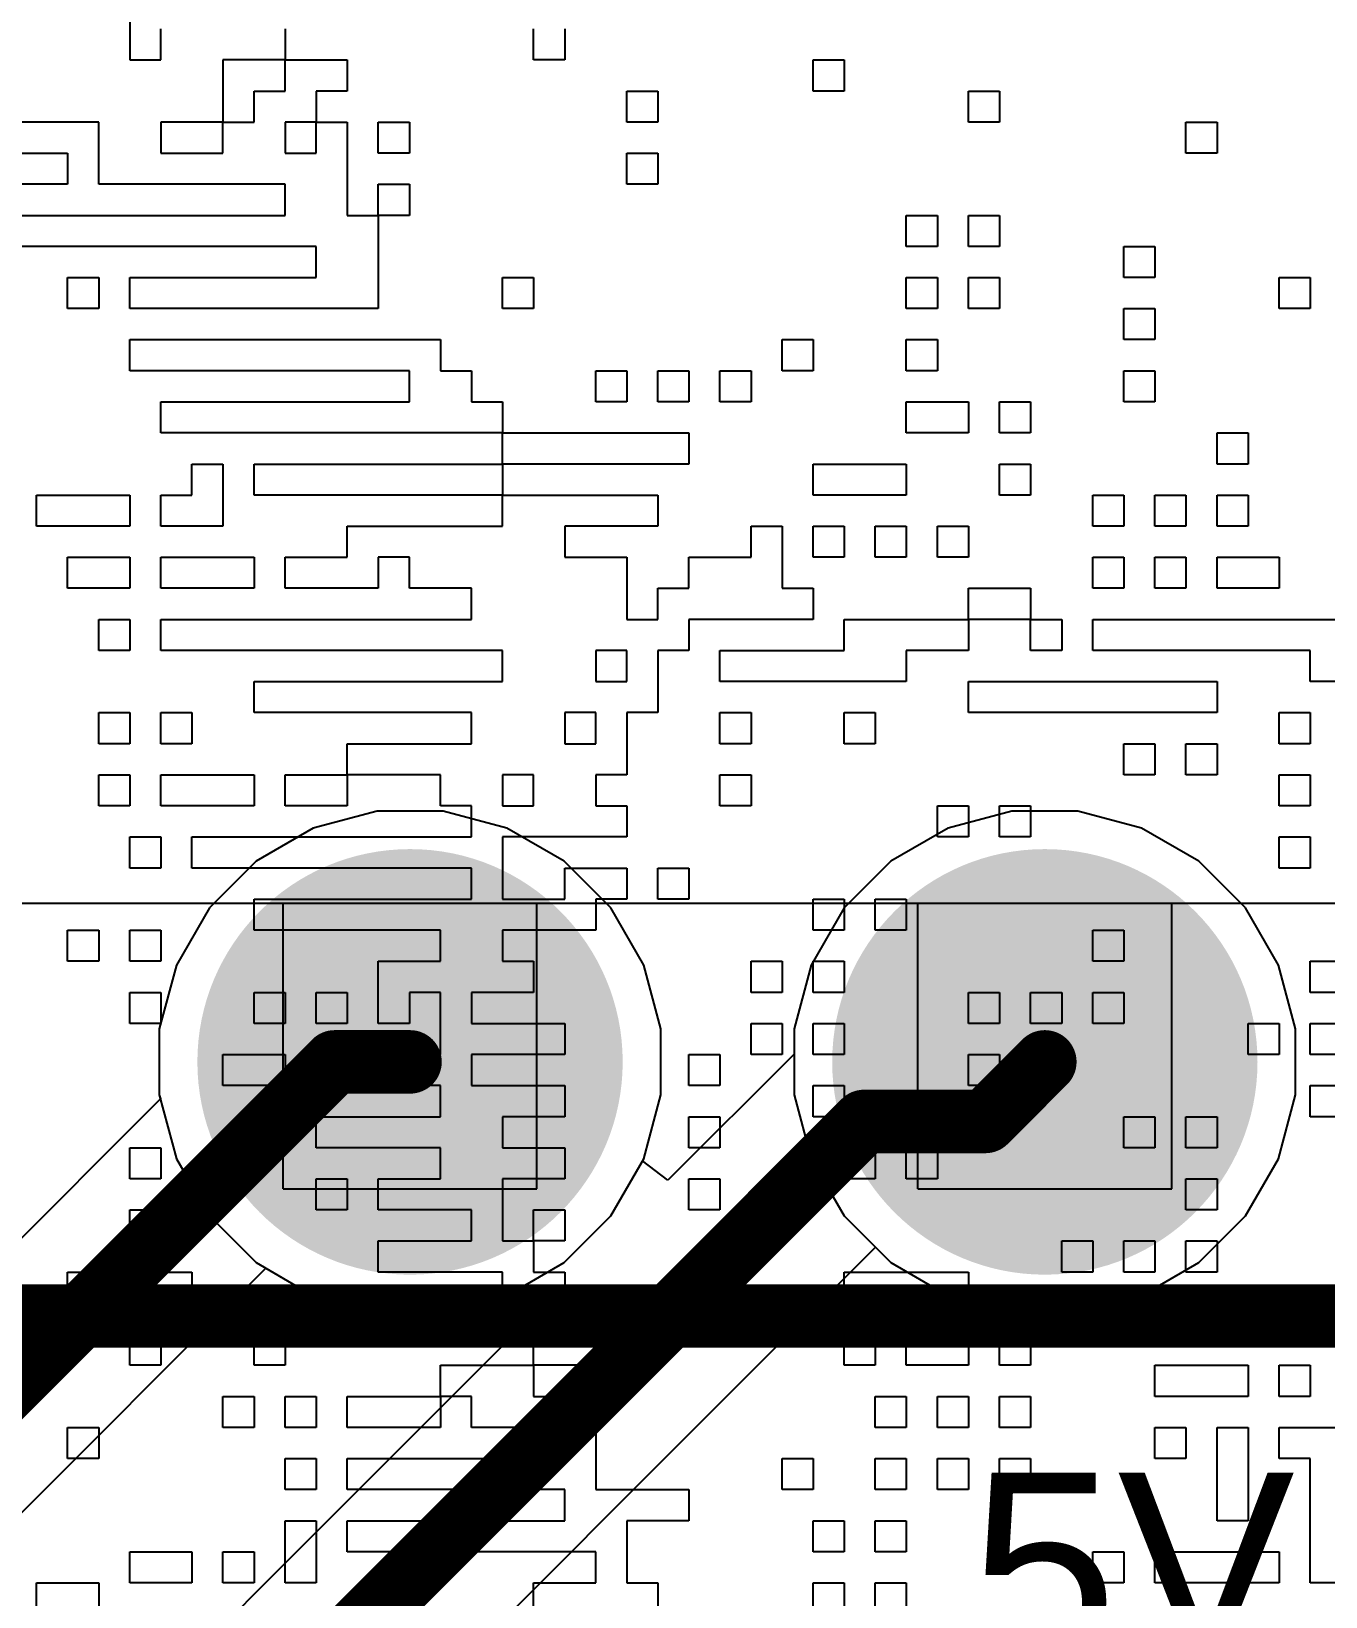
# Model space of a CAD drawing. Header units: inches. Extents: x 0.02 to 6.01, y 0.01 to 5.6.
# Drawn here: x 2.2972 to 2.5011, y 3.2908 to 3.5373 of the extents above; entities that cross this region are included whole.
import ezdxf

# ---------------------------------------------------------------- set-up
doc = ezdxf.new("R2010")
doc.units = ezdxf.units.IN
doc.header["$MEASUREMENT"] = 0
for name, color, linetype in [('Bottom Layer', 5, 'Continuous'), ('Bottom Overlay', 54, 'Continuous'), ('Bottom Solder', 6, 'Continuous'), ('Mechanical 13', 56, 'Continuous'), ('Multi-Layer', 9, 'Continuous'), ('Pad Holes', 156, 'Continuous'), ('Top Layer', 1, 'Continuous'), ('Top Overlay', 2, 'Continuous'), ('Top Solder', 216, 'Continuous')]:
    doc.layers.add(name, color=color, linetype=linetype)
doc.styles.add('Arial', font='', dxfattribs={"height": 0.2})
doc.styles.get('Arial').set_extended_font_data('Arial')

# ---------------------------------------------------------------- blocks, each defined once
blk = doc.blocks.new('DIP254P1524X483_40_35')
at = {"layer": 'Bottom Layer'}
h = blk.add_hatch(color=5, dxfattribs=at)
edge = h.paths.add_edge_path()
edge.add_arc((-0.6, 1.6), 0.0295, 0, 360)
h = blk.add_hatch(color=5, dxfattribs=at)
edge = h.paths.add_edge_path()
edge.add_arc((-0.6, 1.5), 0.0295, 0, 360)
at = {"layer": 'Bottom Solder'}
h = blk.add_hatch(color=6, dxfattribs=at)
edge = h.paths.add_edge_path()
edge.add_arc((-0.6, 1.6), 0.0335, 0, 360)
h = blk.add_hatch(color=6, dxfattribs=at)
edge = h.paths.add_edge_path()
edge.add_arc((-0.6, 1.5), 0.0335, 0, 360)
at = {"layer": 'Multi-Layer'}
h = blk.add_hatch(color=9, dxfattribs=at)
edge = h.paths.add_edge_path()
edge.add_arc((-0.6, 1.6), 0.0295, 0, 360)
h = blk.add_hatch(color=9, dxfattribs=at)
edge = h.paths.add_edge_path()
edge.add_arc((-0.6, 1.5), 0.0295, 0, 360)
at = {"layer": 'Pad Holes'}
h = blk.add_hatch(color=7, dxfattribs=at)
edge = h.paths.add_edge_path()
edge.add_arc((-0.6, 1.6), 0.0195, 0, 360)
h = blk.add_hatch(color=7, dxfattribs=at)
edge = h.paths.add_edge_path()
edge.add_arc((-0.6, 1.5), 0.0195, 0, 360)
at = {"layer": 'Top Layer'}
h = blk.add_hatch(color=1, dxfattribs=at)
edge = h.paths.add_edge_path()
edge.add_arc((-0.6, 1.6), 0.0295, 0, 360)
h = blk.add_hatch(color=1, dxfattribs=at)
edge = h.paths.add_edge_path()
edge.add_arc((-0.6, 1.5), 0.0295, 0, 360)
at = {"layer": 'Top Solder'}
h = blk.add_hatch(color=216, dxfattribs=at)
edge = h.paths.add_edge_path()
edge.add_arc((-0.6, 1.6), 0.0335, 0, 360)
h = blk.add_hatch(color=216, dxfattribs=at)
edge = h.paths.add_edge_path()
edge.add_arc((-0.6, 1.5), 0.0335, 0, 360)
at = {"layer": 'Mechanical 13'}
for points in [[(-0.575, 1.985), (-0.575, -0.085)], [(-0.62, 1.62), (-0.62, 1.58)], [(-0.62, 1.62), (-0.575, 1.62)], [(-0.575, 1.62), (-0.575, 1.58)], [(-0.62, 1.58), (-0.575, 1.58)], [(-0.62, 1.52), (-0.62, 1.48)], [(-0.62, 1.52), (-0.575, 1.52)], [(-0.575, 1.52), (-0.575, 1.48)], [(-0.62, 1.48), (-0.575, 1.48)]]:
    blk.add_lwpolyline(points, dxfattribs=at)
for points in [[(-0.62, 1.62, 1), (-0.62, 1.62, 1)], [(-0.62, 1.62, 1), (-0.62, 1.62, 1)], [(-0.575, 1.62, 1), (-0.575, 1.62, 1)], [(-0.575, 1.62, 1), (-0.575, 1.62, 1)], [(-0.62, 1.58, 1), (-0.62, 1.58, 1)], [(-0.62, 1.58, 1), (-0.62, 1.58, 1)], [(-0.575, 1.58, 1), (-0.575, 1.58, 1)], [(-0.575, 1.58, 1), (-0.575, 1.58, 1)], [(-0.62, 1.52, 1), (-0.62, 1.52, 1)], [(-0.62, 1.52, 1), (-0.62, 1.52, 1)], [(-0.575, 1.52, 1), (-0.575, 1.52, 1)], [(-0.575, 1.52, 1), (-0.575, 1.52, 1)], [(-0.62, 1.48, 1), (-0.62, 1.48, 1)], [(-0.62, 1.48, 1), (-0.62, 1.48, 1)], [(-0.575, 1.48, 1), (-0.575, 1.48, 1)], [(-0.575, 1.48, 1), (-0.575, 1.48, 1)]]:
    blk.add_lwpolyline(points, format="xyb", close=True, dxfattribs=at)

msp = doc.modelspace()

# ---------------------------------------------------------------- linework, layer by layer
at = {"layer": 'Bottom Layer'}
for p, q in [((2.35167, 3.4145), (2.34163, 3.41181)), ((2.36207, 3.4145), (2.35167, 3.4145)), ((2.37212, 3.41181), (2.36207, 3.4145)), ((2.45167, 3.4145), (2.44163, 3.41181)), ((2.46207, 3.4145), (2.45167, 3.4145)), ((2.47212, 3.41181), (2.46207, 3.4145)), ((2.34163, 3.41181), (2.33262, 3.40661)), ((2.38113, 3.40661), (2.37212, 3.41181)), ((2.44163, 3.41181), (2.43262, 3.40661)), ((2.48113, 3.40661), (2.47212, 3.41181)), ((2.33262, 3.40661), (2.32527, 3.39925)), ((2.38848, 3.39925), (2.38113, 3.40661)), ((2.43262, 3.40661), (2.42527, 3.39925)), ((2.48848, 3.39925), (2.48113, 3.40661)), ((2.32527, 3.39925), (2.32007, 3.39025)), ((2.39368, 3.39025), (2.38848, 3.39925)), ((2.42527, 3.39925), (2.42007, 3.39025)), ((2.49368, 3.39025), (2.48848, 3.39925)), ((2.32007, 3.39025), (2.31737, 3.3802)), ((2.39637, 3.3802), (2.39368, 3.39025)), ((2.42007, 3.39025), (2.41737, 3.3802)), ((2.49637, 3.3802), (2.49368, 3.39025)), ((2.31737, 3.3802), (2.31737, 3.3698)), ((2.39637, 3.3698), (2.39637, 3.3802)), ((2.41737, 3.3802), (2.41737, 3.3698)), ((2.49637, 3.3698), (2.49637, 3.3802)), ((2.31737, 3.3698), (2.32007, 3.35975)), ((2.39368, 3.35975), (2.39637, 3.3698)), ((2.41737, 3.3698), (2.42007, 3.35975)), ((2.49368, 3.35975), (2.49637, 3.3698)), ((2.32007, 3.35975), (2.32527, 3.35075)), ((2.38848, 3.35075), (2.39368, 3.35975)), ((2.42007, 3.35975), (2.42527, 3.35075)), ((2.48848, 3.35075), (2.49368, 3.35975)), ((2.32527, 3.35075), (2.33262, 3.34339)), ((2.38113, 3.34339), (2.38848, 3.35075)), ((2.42527, 3.35075), (2.43262, 3.34339)), ((2.48113, 3.34339), (2.48848, 3.35075)), ((2.33262, 3.34339), (2.34163, 3.33819)), ((2.37212, 3.33819), (2.38113, 3.34339)), ((2.43262, 3.34339), (2.44163, 3.33819)), ((2.47212, 3.33819), (2.48113, 3.34339)), ((2.34163, 3.33819), (2.35167, 3.3355)), ((2.36207, 3.3355), (2.37212, 3.33819)), ((2.44163, 3.33819), (2.45167, 3.3355)), ((2.46207, 3.3355), (2.47212, 3.33819)), ((2.35167, 3.3355), (2.36207, 3.3355)), ((2.45167, 3.3355), (2.46207, 3.3355))]:
    msp.add_line(p, q, dxfattribs=at)
at = {"layer": 'Bottom Overlay'}
for p, q in [((2.31272, 3.54253), (2.31272, 3.53275)), ((2.31761, 3.53275), (2.31761, 3.53764)), ((2.33719, 3.53764), (2.33719, 3.53275)), ((2.37633, 3.53275), (2.37633, 3.53764)), ((2.38123, 3.53764), (2.38123, 3.53275)), ((2.31272, 3.53275), (2.31761, 3.53275)), ((2.33719, 3.53275), (2.3274, 3.53275)), ((2.3274, 3.53275), (2.3274, 3.52296)), ((2.33719, 3.52785), (2.33719, 3.53275)), ((2.33719, 3.53275), (2.34697, 3.53275)), ((2.34697, 3.53275), (2.34697, 3.52785)), ((2.38123, 3.53275), (2.37633, 3.53275)), ((2.42037, 3.52785), (2.42037, 3.53275)), ((2.42037, 3.53275), (2.42527, 3.53275)), ((2.42527, 3.53275), (2.42527, 3.52785)), ((2.33229, 3.52296), (2.33229, 3.52785)), ((2.33229, 3.52785), (2.33719, 3.52785)), ((2.34697, 3.52785), (2.34208, 3.52785)), ((2.34208, 3.52785), (2.34208, 3.52296)), ((2.39101, 3.52296), (2.39101, 3.52785)), ((2.39101, 3.52785), (2.39591, 3.52785)), ((2.39591, 3.52785), (2.39591, 3.52296)), ((2.42527, 3.52785), (2.42037, 3.52785)), ((2.44484, 3.52296), (2.44484, 3.52785)), ((2.44484, 3.52785), (2.44973, 3.52785)), ((2.44973, 3.52785), (2.44973, 3.52296)), ((2.30783, 3.52296), (2.29315, 3.52296)), ((2.30783, 3.51317), (2.30783, 3.52296)), ((2.3274, 3.52296), (2.31761, 3.52296)), ((2.31761, 3.52296), (2.31761, 3.51807)), ((2.3274, 3.51807), (2.3274, 3.52296)), ((2.3274, 3.52296), (2.33229, 3.52296)), ((2.34208, 3.52296), (2.33719, 3.52296)), ((2.33719, 3.52296), (2.33719, 3.51807)), ((2.34208, 3.51807), (2.34208, 3.52296)), ((2.34208, 3.52296), (2.34697, 3.52296)), ((2.34697, 3.52296), (2.34697, 3.50828)), ((2.35187, 3.51807), (2.35187, 3.52296)), ((2.35187, 3.52296), (2.35676, 3.52296)), ((2.35676, 3.52296), (2.35676, 3.51807)), ((2.39591, 3.52296), (2.39101, 3.52296)), ((2.44973, 3.52296), (2.44484, 3.52296)), ((2.47909, 3.52296), (2.48399, 3.52296)), ((2.47909, 3.51807), (2.47909, 3.52296)), ((2.48399, 3.52296), (2.48399, 3.51807)), ((2.28825, 3.51807), (2.29804, 3.51807)), ((2.29804, 3.51807), (2.30293, 3.51807)), ((2.30293, 3.51807), (2.30293, 3.51317)), ((2.31761, 3.51807), (2.3274, 3.51807)), ((2.33719, 3.51807), (2.34208, 3.51807)), ((2.35676, 3.51807), (2.35187, 3.51807)), ((2.39101, 3.51317), (2.39101, 3.51807)), ((2.39101, 3.51807), (2.39591, 3.51807)), ((2.39591, 3.51807), (2.39591, 3.51317)), ((2.48399, 3.51807), (2.47909, 3.51807)), ((2.30293, 3.51317), (2.28825, 3.51317)), ((2.33719, 3.51317), (2.30783, 3.51317)), ((2.33719, 3.50828), (2.33719, 3.51317)), ((2.35187, 3.50828), (2.35187, 3.51317)), ((2.35187, 3.51317), (2.35676, 3.51317)), ((2.35676, 3.51317), (2.35676, 3.50828)), ((2.39591, 3.51317), (2.39101, 3.51317)), ((2.29315, 3.50828), (2.33719, 3.50828)), ((2.34697, 3.50828), (2.35187, 3.50828)), ((2.35676, 3.50828), (2.35187, 3.50828)), ((2.35187, 3.50828), (2.35187, 3.4936)), ((2.43505, 3.50339), (2.43505, 3.50828)), ((2.43505, 3.50828), (2.43995, 3.50828)), ((2.43995, 3.50828), (2.43995, 3.50339)), ((2.44484, 3.50339), (2.44484, 3.50828)), ((2.44484, 3.50828), (2.44973, 3.50828)), ((2.44973, 3.50828), (2.44973, 3.50339)), ((2.34208, 3.50339), (2.29315, 3.50339)), ((2.34208, 3.49849), (2.34208, 3.50339)), ((2.43995, 3.50339), (2.43505, 3.50339)), ((2.44973, 3.50339), (2.44484, 3.50339)), ((2.46931, 3.50339), (2.4742, 3.50339)), ((2.46931, 3.49849), (2.46931, 3.50339)), ((2.4742, 3.50339), (2.4742, 3.49849)), ((2.30293, 3.4936), (2.30293, 3.49849)), ((2.30293, 3.49849), (2.30783, 3.49849)), ((2.30783, 3.49849), (2.30783, 3.4936)), ((2.31272, 3.4936), (2.31272, 3.49849)), ((2.31272, 3.49849), (2.34208, 3.49849)), ((2.37144, 3.4936), (2.37144, 3.49849)), ((2.37144, 3.49849), (2.37633, 3.49849)), ((2.37633, 3.49849), (2.37633, 3.4936)), ((2.43505, 3.4936), (2.43505, 3.49849)), ((2.43505, 3.49849), (2.43995, 3.49849)), ((2.43995, 3.49849), (2.43995, 3.4936)), ((2.44484, 3.4936), (2.44484, 3.49849)), ((2.44484, 3.49849), (2.44973, 3.49849)), ((2.44973, 3.49849), (2.44973, 3.4936)), ((2.4742, 3.49849), (2.46931, 3.49849)), ((2.49377, 3.4936), (2.49377, 3.49849)), ((2.49377, 3.49849), (2.49867, 3.49849)), ((2.49867, 3.49849), (2.49867, 3.4936)), ((2.30783, 3.4936), (2.30293, 3.4936)), ((2.35187, 3.4936), (2.31272, 3.4936)), ((2.37633, 3.4936), (2.37144, 3.4936)), ((2.43995, 3.4936), (2.43505, 3.4936)), ((2.44973, 3.4936), (2.44484, 3.4936)), ((2.46931, 3.48871), (2.46931, 3.4936)), ((2.46931, 3.4936), (2.4742, 3.4936)), ((2.4742, 3.4936), (2.4742, 3.48871)), ((2.49867, 3.4936), (2.49377, 3.4936)), ((2.31272, 3.48871), (2.31761, 3.48871)), ((2.31272, 3.48381), (2.31272, 3.48871)), ((2.31761, 3.48871), (2.36165, 3.48871)), ((2.36165, 3.48871), (2.36165, 3.48381)), ((2.41548, 3.48871), (2.42037, 3.48871)), ((2.41548, 3.48381), (2.41548, 3.48871)), ((2.42037, 3.48871), (2.42037, 3.48381)), ((2.43505, 3.48381), (2.43505, 3.48871)), ((2.43505, 3.48871), (2.43995, 3.48871)), ((2.43995, 3.48871), (2.43995, 3.48381)), ((2.4742, 3.48871), (2.46931, 3.48871)), ((2.35676, 3.48381), (2.31272, 3.48381)), ((2.35676, 3.47892), (2.35676, 3.48381)), ((2.36165, 3.48381), (2.36655, 3.48381)), ((2.36655, 3.48381), (2.36655, 3.47892)), ((2.38612, 3.47892), (2.38612, 3.48381)), ((2.38612, 3.48381), (2.39101, 3.48381)), ((2.39101, 3.48381), (2.39101, 3.47892)), ((2.39591, 3.47892), (2.39591, 3.48381)), ((2.39591, 3.48381), (2.4008, 3.48381)), ((2.4008, 3.48381), (2.4008, 3.47892)), ((2.40569, 3.47892), (2.40569, 3.48381)), ((2.40569, 3.48381), (2.41059, 3.48381)), ((2.41059, 3.48381), (2.41059, 3.47892)), ((2.42037, 3.48381), (2.41548, 3.48381)), ((2.43995, 3.48381), (2.43505, 3.48381)), ((2.46931, 3.47892), (2.46931, 3.48381)), ((2.46931, 3.48381), (2.4742, 3.48381)), ((2.4742, 3.48381), (2.4742, 3.47892)), ((2.31761, 3.47403), (2.31761, 3.47892)), ((2.31761, 3.47892), (2.35676, 3.47892)), ((2.36655, 3.47892), (2.37144, 3.47892)), ((2.37144, 3.47892), (2.37144, 3.47403)), ((2.39101, 3.47892), (2.38612, 3.47892)), ((2.4008, 3.47892), (2.39591, 3.47892)), ((2.41059, 3.47892), (2.40569, 3.47892)), ((2.43505, 3.47403), (2.43505, 3.47892)), ((2.43505, 3.47892), (2.44484, 3.47892)), ((2.44484, 3.47892), (2.44484, 3.47403)), ((2.44973, 3.47403), (2.44973, 3.47892)), ((2.44973, 3.47892), (2.45463, 3.47892)), ((2.45463, 3.47892), (2.45463, 3.47403)), ((2.4742, 3.47892), (2.46931, 3.47892)), ((2.37144, 3.47403), (2.31761, 3.47403)), ((2.37144, 3.46913), (2.37144, 3.47403)), ((2.37144, 3.47403), (2.39591, 3.47403)), ((2.39591, 3.47403), (2.4008, 3.47403)), ((2.4008, 3.47403), (2.4008, 3.46913)), ((2.44484, 3.47403), (2.43505, 3.47403)), ((2.45463, 3.47403), (2.44973, 3.47403)), ((2.48399, 3.47403), (2.48888, 3.47403)), ((2.48399, 3.46913), (2.48399, 3.47403)), ((2.48888, 3.47403), (2.48888, 3.46913)), ((2.32251, 3.46424), (2.32251, 3.46913)), ((2.32251, 3.46913), (2.3274, 3.46913)), ((2.3274, 3.46913), (2.3274, 3.45935)), ((2.33229, 3.46424), (2.33229, 3.46913)), ((2.33229, 3.46913), (2.35187, 3.46913)), ((2.35187, 3.46913), (2.35676, 3.46913)), ((2.35676, 3.46913), (2.37144, 3.46913)), ((2.4008, 3.46913), (2.37144, 3.46913)), ((2.37144, 3.46913), (2.37144, 3.46424)), ((2.42037, 3.46424), (2.42037, 3.46913)), ((2.42037, 3.46913), (2.43016, 3.46913)), ((2.43016, 3.46913), (2.43505, 3.46913)), ((2.43505, 3.46913), (2.43505, 3.46424)), ((2.44973, 3.46424), (2.44973, 3.46913)), ((2.44973, 3.46913), (2.45463, 3.46913)), ((2.45463, 3.46913), (2.45463, 3.46424)), ((2.48888, 3.46913), (2.48399, 3.46913)), ((2.29804, 3.45935), (2.29804, 3.46424)), ((2.29804, 3.46424), (2.30783, 3.46424)), ((2.30783, 3.46424), (2.31272, 3.46424)), ((2.31272, 3.46424), (2.31272, 3.45935)), ((2.31761, 3.45935), (2.31761, 3.46424)), ((2.31761, 3.46424), (2.32251, 3.46424)), ((2.37144, 3.46424), (2.33229, 3.46424)), ((2.37144, 3.45935), (2.37144, 3.46424)), ((2.37144, 3.46424), (2.39591, 3.46424)), ((2.39591, 3.46424), (2.39591, 3.45935)), ((2.43505, 3.46424), (2.42037, 3.46424)), ((2.45463, 3.46424), (2.44973, 3.46424)), ((2.46441, 3.46424), (2.46931, 3.46424)), ((2.46441, 3.45935), (2.46441, 3.46424)), ((2.46931, 3.46424), (2.46931, 3.45935)), ((2.4742, 3.45935), (2.4742, 3.46424)), ((2.4742, 3.46424), (2.47909, 3.46424)), ((2.47909, 3.46424), (2.47909, 3.45935)), ((2.48399, 3.46424), (2.48888, 3.46424)), ((2.48399, 3.45935), (2.48399, 3.46424)), ((2.48888, 3.46424), (2.48888, 3.45935)), ((2.31272, 3.45935), (2.29804, 3.45935)), ((2.32251, 3.45935), (2.31761, 3.45935)), ((2.3274, 3.45935), (2.32251, 3.45935)), ((2.34697, 3.45445), (2.34697, 3.45935)), ((2.34697, 3.45935), (2.37144, 3.45935)), ((2.39591, 3.45935), (2.38123, 3.45935)), ((2.38123, 3.45935), (2.38123, 3.45445)), ((2.41059, 3.45445), (2.41059, 3.45935)), ((2.41059, 3.45935), (2.41548, 3.45935)), ((2.41548, 3.45935), (2.41548, 3.44956)), ((2.42037, 3.45445), (2.42037, 3.45935)), ((2.42037, 3.45935), (2.42527, 3.45935)), ((2.42527, 3.45935), (2.42527, 3.45445)), ((2.43016, 3.45445), (2.43016, 3.45935)), ((2.43016, 3.45935), (2.43505, 3.45935)), ((2.43505, 3.45935), (2.43505, 3.45445)), ((2.43995, 3.45445), (2.43995, 3.45935)), ((2.43995, 3.45935), (2.44484, 3.45935)), ((2.44484, 3.45935), (2.44484, 3.45445)), ((2.46931, 3.45935), (2.46441, 3.45935)), ((2.47909, 3.45935), (2.4742, 3.45935)), ((2.48888, 3.45935), (2.48399, 3.45935)), ((2.30293, 3.44956), (2.30293, 3.45445)), ((2.30293, 3.45445), (2.31272, 3.45445)), ((2.31272, 3.45445), (2.31272, 3.44956)), ((2.31761, 3.44956), (2.31761, 3.45445)), ((2.31761, 3.45445), (2.33229, 3.45445)), ((2.33229, 3.45445), (2.33229, 3.44956)), ((2.33719, 3.44956), (2.33719, 3.45445)), ((2.33719, 3.45445), (2.34697, 3.45445)), ((2.35676, 3.45445), (2.35187, 3.45445)), ((2.35187, 3.45445), (2.35187, 3.44956)), ((2.35676, 3.44956), (2.35676, 3.45445)), ((2.38123, 3.45445), (2.39101, 3.45445)), ((2.39101, 3.45445), (2.39101, 3.44467)), ((2.4008, 3.44956), (2.4008, 3.45445)), ((2.4008, 3.45445), (2.41059, 3.45445)), ((2.42527, 3.45445), (2.42037, 3.45445)), ((2.43505, 3.45445), (2.43016, 3.45445)), ((2.44484, 3.45445), (2.43995, 3.45445)), ((2.46441, 3.44956), (2.46441, 3.45445)), ((2.46441, 3.45445), (2.46931, 3.45445)), ((2.46931, 3.45445), (2.46931, 3.44956)), ((2.4742, 3.44956), (2.4742, 3.45445)), ((2.4742, 3.45445), (2.47909, 3.45445)), ((2.47909, 3.45445), (2.47909, 3.44956)), ((2.48399, 3.44956), (2.48399, 3.45445)), ((2.48399, 3.45445), (2.49377, 3.45445)), ((2.49377, 3.45445), (2.49377, 3.44956)), ((2.31272, 3.44956), (2.30293, 3.44956)), ((2.33229, 3.44956), (2.31761, 3.44956)), ((2.35187, 3.44956), (2.33719, 3.44956)), ((2.36655, 3.44956), (2.35676, 3.44956)), ((2.36655, 3.44467), (2.36655, 3.44956)), ((2.39591, 3.44467), (2.39591, 3.44956)), ((2.39591, 3.44956), (2.4008, 3.44956)), ((2.41548, 3.44956), (2.42037, 3.44956)), ((2.42037, 3.44956), (2.42037, 3.44467)), ((2.44484, 3.44467), (2.44484, 3.44956)), ((2.44484, 3.44956), (2.45463, 3.44956)), ((2.45463, 3.44956), (2.45463, 3.44467)), ((2.46931, 3.44956), (2.46441, 3.44956)), ((2.47909, 3.44956), (2.4742, 3.44956)), ((2.49377, 3.44956), (2.48399, 3.44956)), ((2.30783, 3.43977), (2.30783, 3.44467)), ((2.30783, 3.44467), (2.31272, 3.44467)), ((2.31272, 3.44467), (2.31272, 3.43977)), ((2.31761, 3.43977), (2.31761, 3.44467)), ((2.31761, 3.44467), (2.36655, 3.44467)), ((2.39101, 3.44467), (2.39591, 3.44467)), ((2.42037, 3.44467), (2.4008, 3.44467)), ((2.4008, 3.44467), (2.4008, 3.43977)), ((2.42527, 3.43977), (2.42527, 3.44467)), ((2.42527, 3.44467), (2.44484, 3.44467)), ((2.45463, 3.44467), (2.44484, 3.44467)), ((2.44484, 3.44467), (2.44484, 3.43977)), ((2.45463, 3.43977), (2.45463, 3.44467)), ((2.45463, 3.44467), (2.45952, 3.44467)), ((2.45952, 3.44467), (2.45952, 3.43977)), ((2.46441, 3.43977), (2.46441, 3.44467)), ((2.46441, 3.44467), (2.50356, 3.44467)), ((2.31272, 3.43977), (2.30783, 3.43977)), ((2.37144, 3.43977), (2.31761, 3.43977)), ((2.37144, 3.43488), (2.37144, 3.43977)), ((2.39101, 3.43977), (2.38612, 3.43977)), ((2.38612, 3.43977), (2.38612, 3.43488)), ((2.39101, 3.43488), (2.39101, 3.43977)), ((2.4008, 3.43977), (2.39591, 3.43977)), ((2.39591, 3.43977), (2.39591, 3.42999)), ((2.40569, 3.43488), (2.40569, 3.43977)), ((2.40569, 3.43977), (2.42527, 3.43977)), ((2.44484, 3.43977), (2.43505, 3.43977)), ((2.43505, 3.43977), (2.43505, 3.43488)), ((2.45952, 3.43977), (2.45463, 3.43977)), ((2.46931, 3.43977), (2.46441, 3.43977)), ((2.4742, 3.43977), (2.46931, 3.43977)), ((2.49867, 3.43977), (2.4742, 3.43977)), ((2.49867, 3.43488), (2.49867, 3.43977)), ((2.33229, 3.42999), (2.33229, 3.43488)), ((2.33229, 3.43488), (2.37144, 3.43488)), ((2.38612, 3.43488), (2.39101, 3.43488)), ((2.43505, 3.43488), (2.40569, 3.43488)), ((2.44484, 3.42999), (2.44484, 3.43488)), ((2.44484, 3.43488), (2.46441, 3.43488)), ((2.46441, 3.43488), (2.46931, 3.43488)), ((2.46931, 3.43488), (2.48399, 3.43488)), ((2.48399, 3.43488), (2.48399, 3.42999)), ((2.50356, 3.43488), (2.49867, 3.43488)), ((2.30783, 3.42509), (2.30783, 3.42999)), ((2.30783, 3.42999), (2.31272, 3.42999)), ((2.31272, 3.42999), (2.31272, 3.42509)), ((2.31761, 3.42509), (2.31761, 3.42999)), ((2.31761, 3.42999), (2.32251, 3.42999)), ((2.32251, 3.42999), (2.32251, 3.42509)), ((2.36655, 3.42999), (2.33229, 3.42999)), ((2.36655, 3.42509), (2.36655, 3.42999)), ((2.38612, 3.42999), (2.38123, 3.42999)), ((2.38123, 3.42999), (2.38123, 3.42509)), ((2.38612, 3.42509), (2.38612, 3.42999)), ((2.39591, 3.42999), (2.39101, 3.42999)), ((2.39101, 3.42999), (2.39101, 3.4202)), ((2.40569, 3.42509), (2.40569, 3.42999)), ((2.40569, 3.42999), (2.41059, 3.42999)), ((2.41059, 3.42999), (2.41059, 3.42509)), ((2.42527, 3.42509), (2.42527, 3.42999)), ((2.42527, 3.42999), (2.43016, 3.42999)), ((2.43016, 3.42999), (2.43016, 3.42509)), ((2.48399, 3.42999), (2.44484, 3.42999)), ((2.49377, 3.42509), (2.49377, 3.42999)), ((2.49377, 3.42999), (2.49867, 3.42999)), ((2.49867, 3.42999), (2.49867, 3.42509)), ((2.31272, 3.42509), (2.30783, 3.42509)), ((2.32251, 3.42509), (2.31761, 3.42509)), ((2.34697, 3.4202), (2.34697, 3.42509)), ((2.34697, 3.42509), (2.36655, 3.42509)), ((2.38123, 3.42509), (2.38612, 3.42509)), ((2.41059, 3.42509), (2.40569, 3.42509)), ((2.43016, 3.42509), (2.42527, 3.42509)), ((2.46931, 3.4202), (2.46931, 3.42509)), ((2.46931, 3.42509), (2.4742, 3.42509)), ((2.4742, 3.42509), (2.4742, 3.4202)), ((2.47909, 3.42509), (2.48399, 3.42509)), ((2.47909, 3.4202), (2.47909, 3.42509)), ((2.48399, 3.42509), (2.48399, 3.4202)), ((2.49867, 3.42509), (2.49377, 3.42509)), ((2.30783, 3.41531), (2.30783, 3.4202)), ((2.30783, 3.4202), (2.31272, 3.4202)), ((2.31272, 3.4202), (2.31272, 3.41531)), ((2.31761, 3.41531), (2.31761, 3.4202)), ((2.31761, 3.4202), (2.33229, 3.4202)), ((2.33229, 3.4202), (2.33229, 3.41531)), ((2.33719, 3.41531), (2.33719, 3.4202)), ((2.33719, 3.4202), (2.34697, 3.4202)), ((2.34697, 3.4202), (2.34697, 3.41531)), ((2.36165, 3.4202), (2.34697, 3.4202)), ((2.36165, 3.41531), (2.36165, 3.4202)), ((2.37633, 3.4202), (2.37144, 3.4202)), ((2.37144, 3.4202), (2.37144, 3.41531)), ((2.37633, 3.41531), (2.37633, 3.4202)), ((2.39101, 3.4202), (2.38612, 3.4202)), ((2.38612, 3.4202), (2.38612, 3.41531)), ((2.40569, 3.41531), (2.40569, 3.4202)), ((2.40569, 3.4202), (2.41059, 3.4202)), ((2.41059, 3.4202), (2.41059, 3.41531)), ((2.4742, 3.4202), (2.46931, 3.4202)), ((2.48399, 3.4202), (2.47909, 3.4202)), ((2.49377, 3.4202), (2.49867, 3.4202)), ((2.49377, 3.41531), (2.49377, 3.4202)), ((2.49867, 3.4202), (2.49867, 3.41531)), ((2.31272, 3.41531), (2.30783, 3.41531)), ((2.32251, 3.41531), (2.31761, 3.41531)), ((2.3274, 3.41531), (2.32251, 3.41531)), ((2.33229, 3.41531), (2.3274, 3.41531)), ((2.34697, 3.41531), (2.33719, 3.41531)), ((2.36655, 3.41531), (2.36165, 3.41531)), ((2.36655, 3.41041), (2.36655, 3.41531)), ((2.37144, 3.41531), (2.37633, 3.41531)), ((2.38612, 3.41531), (2.39101, 3.41531)), ((2.39101, 3.41531), (2.39101, 3.41041)), ((2.41059, 3.41531), (2.40569, 3.41531)), ((2.43995, 3.41041), (2.43995, 3.41531)), ((2.43995, 3.41531), (2.44484, 3.41531)), ((2.44484, 3.41531), (2.44484, 3.41041)), ((2.44973, 3.41041), (2.44973, 3.41531)), ((2.44973, 3.41531), (2.45463, 3.41531)), ((2.45463, 3.41531), (2.45463, 3.41041)), ((2.49867, 3.41531), (2.49377, 3.41531)), ((2.31272, 3.41041), (2.31761, 3.41041)), ((2.31272, 3.40552), (2.31272, 3.41041)), ((2.31761, 3.41041), (2.31761, 3.40552)), ((2.32251, 3.40552), (2.32251, 3.41041)), ((2.32251, 3.41041), (2.36655, 3.41041)), ((2.39101, 3.41041), (2.37144, 3.41041)), ((2.37144, 3.41041), (2.37144, 3.40063)), ((2.44484, 3.41041), (2.43995, 3.41041)), ((2.45463, 3.41041), (2.44973, 3.41041)), ((2.49377, 3.40552), (2.49377, 3.41041)), ((2.49377, 3.41041), (2.49867, 3.41041)), ((2.49867, 3.41041), (2.49867, 3.40552)), ((2.31761, 3.40552), (2.31272, 3.40552)), ((2.36655, 3.40552), (2.32251, 3.40552)), ((2.36655, 3.40063), (2.36655, 3.40552)), ((2.38123, 3.40063), (2.38123, 3.40552)), ((2.38123, 3.40552), (2.39101, 3.40552)), ((2.39101, 3.40552), (2.39101, 3.40063)), ((2.39591, 3.40063), (2.39591, 3.40552)), ((2.39591, 3.40552), (2.4008, 3.40552)), ((2.4008, 3.40552), (2.4008, 3.40063)), ((2.49867, 3.40552), (2.49377, 3.40552)), ((2.33229, 3.39573), (2.33229, 3.40063)), ((2.33229, 3.40063), (2.36655, 3.40063)), ((2.37144, 3.40063), (2.38123, 3.40063)), ((2.39101, 3.40063), (2.38612, 3.40063)), ((2.38612, 3.40063), (2.38612, 3.39573)), ((2.4008, 3.40063), (2.39591, 3.40063)), ((2.42037, 3.39573), (2.42037, 3.40063)), ((2.42037, 3.40063), (2.42527, 3.40063)), ((2.42527, 3.40063), (2.42527, 3.39573)), ((2.43016, 3.39573), (2.43016, 3.40063)), ((2.43016, 3.40063), (2.43505, 3.40063)), ((2.43505, 3.40063), (2.43505, 3.39573)), ((2.30293, 3.39573), (2.30783, 3.39573)), ((2.30293, 3.39084), (2.30293, 3.39573)), ((2.30783, 3.39573), (2.30783, 3.39084)), ((2.31272, 3.39084), (2.31272, 3.39573)), ((2.31272, 3.39573), (2.31761, 3.39573)), ((2.31761, 3.39573), (2.31761, 3.39084)), ((2.36165, 3.39573), (2.33229, 3.39573)), ((2.36165, 3.39084), (2.36165, 3.39573)), ((2.38612, 3.39573), (2.37144, 3.39573)), ((2.37144, 3.39573), (2.37144, 3.39084)), ((2.42527, 3.39573), (2.42037, 3.39573)), ((2.43505, 3.39573), (2.43016, 3.39573)), ((2.46441, 3.39084), (2.46441, 3.39573)), ((2.46441, 3.39573), (2.46931, 3.39573)), ((2.46931, 3.39573), (2.46931, 3.39084)), ((2.30783, 3.39084), (2.30293, 3.39084)), ((2.31761, 3.39084), (2.31272, 3.39084)), ((2.35187, 3.38105), (2.35187, 3.39084)), ((2.35187, 3.39084), (2.36165, 3.39084)), ((2.37144, 3.39084), (2.37633, 3.39084)), ((2.37633, 3.39084), (2.37633, 3.38595)), ((2.41059, 3.38595), (2.41059, 3.39084)), ((2.41059, 3.39084), (2.41548, 3.39084)), ((2.41548, 3.39084), (2.41548, 3.38595)), ((2.42037, 3.39084), (2.42527, 3.39084)), ((2.42037, 3.38595), (2.42037, 3.39084)), ((2.42527, 3.39084), (2.42527, 3.38595)), ((2.46931, 3.39084), (2.46441, 3.39084)), ((2.49867, 3.38595), (2.49867, 3.39084)), ((2.49867, 3.39084), (2.50356, 3.39084)), ((2.31272, 3.38105), (2.31272, 3.38595)), ((2.31272, 3.38595), (2.31761, 3.38595)), ((2.31761, 3.38595), (2.31761, 3.38105)), ((2.33229, 3.38105), (2.33229, 3.38595)), ((2.33229, 3.38595), (2.33719, 3.38595)), ((2.33719, 3.38595), (2.33719, 3.38105)), ((2.34208, 3.38105), (2.34208, 3.38595)), ((2.34208, 3.38595), (2.34697, 3.38595)), ((2.34697, 3.38595), (2.34697, 3.38105)), ((2.36165, 3.38595), (2.35676, 3.38595)), ((2.35676, 3.38595), (2.35676, 3.38105)), ((2.36165, 3.37616), (2.36165, 3.38595)), ((2.37633, 3.38595), (2.36655, 3.38595)), ((2.36655, 3.38595), (2.36655, 3.38105)), ((2.41548, 3.38595), (2.41059, 3.38595)), ((2.42527, 3.38595), (2.42037, 3.38595)), ((2.44484, 3.38105), (2.44484, 3.38595)), ((2.44484, 3.38595), (2.44973, 3.38595)), ((2.44973, 3.38595), (2.44973, 3.38105)), ((2.45463, 3.38105), (2.45463, 3.38595)), ((2.45463, 3.38595), (2.45952, 3.38595)), ((2.45952, 3.38595), (2.45952, 3.38105)), ((2.46441, 3.38105), (2.46441, 3.38595)), ((2.46441, 3.38595), (2.46931, 3.38595)), ((2.46931, 3.38595), (2.46931, 3.38105)), ((2.50356, 3.38595), (2.49867, 3.38595)), ((2.31761, 3.38105), (2.31272, 3.38105)), ((2.33719, 3.38105), (2.33229, 3.38105)), ((2.34697, 3.38105), (2.34208, 3.38105)), ((2.35676, 3.38105), (2.35187, 3.38105)), ((2.36655, 3.38105), (2.38123, 3.38105)), ((2.38123, 3.38105), (2.38123, 3.37616)), ((2.41059, 3.38105), (2.41548, 3.38105)), ((2.41059, 3.37616), (2.41059, 3.38105)), ((2.41548, 3.38105), (2.41548, 3.37616)), ((2.42037, 3.37616), (2.42037, 3.38105)), ((2.42037, 3.38105), (2.42527, 3.38105)), ((2.42527, 3.38105), (2.42527, 3.37616)), ((2.44973, 3.38105), (2.44484, 3.38105)), ((2.45952, 3.38105), (2.45463, 3.38105)), ((2.46931, 3.38105), (2.46441, 3.38105)), ((2.48888, 3.37616), (2.48888, 3.38105)), ((2.48888, 3.38105), (2.49377, 3.38105)), ((2.49377, 3.38105), (2.49377, 3.37616)), ((2.49867, 3.37616), (2.49867, 3.38105)), ((2.49867, 3.38105), (2.50356, 3.38105)), ((2.3274, 3.37127), (2.3274, 3.37616)), ((2.3274, 3.37616), (2.33719, 3.37616)), ((2.33719, 3.37616), (2.33719, 3.37127)), ((2.34208, 3.37127), (2.34208, 3.37616)), ((2.34208, 3.37616), (2.36165, 3.37616)), ((2.38123, 3.37616), (2.36655, 3.37616)), ((2.36655, 3.37616), (2.36655, 3.37127)), ((2.4008, 3.37616), (2.40569, 3.37616)), ((2.4008, 3.37127), (2.4008, 3.37616)), ((2.40569, 3.37616), (2.40569, 3.37127)), ((2.41548, 3.37616), (2.41059, 3.37616)), ((2.42527, 3.37616), (2.42037, 3.37616)), ((2.44484, 3.37616), (2.44973, 3.37616)), ((2.44484, 3.37127), (2.44484, 3.37616)), ((2.44973, 3.37616), (2.44973, 3.37127)), ((2.45463, 3.37127), (2.45463, 3.37616)), ((2.45463, 3.37616), (2.45952, 3.37616)), ((2.45952, 3.37616), (2.45952, 3.37127)), ((2.49377, 3.37616), (2.48888, 3.37616)), ((2.50356, 3.37616), (2.49867, 3.37616)), ((2.33719, 3.37127), (2.3274, 3.37127)), ((2.36165, 3.37127), (2.34208, 3.37127)), ((2.36165, 3.36637), (2.36165, 3.37127)), ((2.36655, 3.37127), (2.38123, 3.37127)), ((2.38123, 3.37127), (2.38123, 3.36637)), ((2.40569, 3.37127), (2.4008, 3.37127)), ((2.42037, 3.36637), (2.42037, 3.37127)), ((2.42037, 3.37127), (2.42527, 3.37127)), ((2.42527, 3.37127), (2.42527, 3.36637)), ((2.44973, 3.37127), (2.44484, 3.37127)), ((2.45952, 3.37127), (2.45463, 3.37127)), ((2.49867, 3.36637), (2.49867, 3.37127)), ((2.49867, 3.37127), (2.50356, 3.37127)), ((2.33229, 3.36148), (2.33229, 3.36637)), ((2.33229, 3.36637), (2.33719, 3.36637)), ((2.33719, 3.36637), (2.33719, 3.36148)), ((2.34208, 3.36148), (2.34208, 3.36637)), ((2.34208, 3.36637), (2.36165, 3.36637)), ((2.38123, 3.36637), (2.37144, 3.36637)), ((2.37144, 3.36637), (2.37144, 3.36148)), ((2.4008, 3.36148), (2.4008, 3.36637)), ((2.4008, 3.36637), (2.40569, 3.36637)), ((2.40569, 3.36637), (2.40569, 3.36148)), ((2.42527, 3.36637), (2.42037, 3.36637)), ((2.46931, 3.36148), (2.46931, 3.36637)), ((2.46931, 3.36637), (2.4742, 3.36637)), ((2.4742, 3.36637), (2.4742, 3.36148)), ((2.47909, 3.36148), (2.47909, 3.36637)), ((2.47909, 3.36637), (2.48399, 3.36637)), ((2.48399, 3.36637), (2.48399, 3.36148)), ((2.50356, 3.36637), (2.49867, 3.36637)), ((2.31272, 3.35659), (2.31272, 3.36148)), ((2.31272, 3.36148), (2.31761, 3.36148)), ((2.31761, 3.36148), (2.31761, 3.35659)), ((2.33719, 3.36148), (2.33229, 3.36148)), ((2.36165, 3.36148), (2.34208, 3.36148)), ((2.36165, 3.35659), (2.36165, 3.36148)), ((2.37144, 3.36148), (2.38123, 3.36148)), ((2.38123, 3.36148), (2.38123, 3.35659)), ((2.40569, 3.36148), (2.4008, 3.36148)), ((2.42527, 3.35659), (2.42527, 3.36148)), ((2.42527, 3.36148), (2.43016, 3.36148)), ((2.43016, 3.36148), (2.43016, 3.35659)), ((2.43505, 3.35659), (2.43505, 3.36148)), ((2.43505, 3.36148), (2.43995, 3.36148)), ((2.43995, 3.36148), (2.43995, 3.35659)), ((2.4742, 3.36148), (2.46931, 3.36148)), ((2.48399, 3.36148), (2.47909, 3.36148)), ((2.31761, 3.35659), (2.31272, 3.35659)), ((2.34208, 3.35169), (2.34208, 3.35659)), ((2.34208, 3.35659), (2.34697, 3.35659)), ((2.34697, 3.35659), (2.34697, 3.35169)), ((2.35187, 3.35169), (2.35187, 3.35659)), ((2.35187, 3.35659), (2.36165, 3.35659)), ((2.38123, 3.35659), (2.37144, 3.35659)), ((2.37144, 3.35659), (2.37144, 3.3468)), ((2.4008, 3.35169), (2.4008, 3.35659)), ((2.4008, 3.35659), (2.40569, 3.35659)), ((2.40569, 3.35659), (2.40569, 3.35169)), ((2.43016, 3.35659), (2.42527, 3.35659)), ((2.43995, 3.35659), (2.43505, 3.35659)), ((2.47909, 3.35659), (2.48399, 3.35659)), ((2.47909, 3.35169), (2.47909, 3.35659)), ((2.48399, 3.35659), (2.48399, 3.35169)), ((2.31272, 3.3468), (2.31272, 3.35169)), ((2.31272, 3.35169), (2.31761, 3.35169)), ((2.31761, 3.35169), (2.31761, 3.3468)), ((2.34697, 3.35169), (2.34208, 3.35169)), ((2.36655, 3.35169), (2.35187, 3.35169)), ((2.36655, 3.3468), (2.36655, 3.35169)), ((2.37633, 3.3468), (2.37633, 3.35169)), ((2.37633, 3.35169), (2.38123, 3.35169)), ((2.38123, 3.35169), (2.38123, 3.3468)), ((2.40569, 3.35169), (2.4008, 3.35169)), ((2.48399, 3.35169), (2.47909, 3.35169)), ((2.31761, 3.3468), (2.31272, 3.3468)), ((2.35187, 3.34191), (2.35187, 3.3468)), ((2.35187, 3.3468), (2.36655, 3.3468)), ((2.37144, 3.3468), (2.37633, 3.3468)), ((2.38123, 3.3468), (2.37633, 3.3468)), ((2.37633, 3.3468), (2.37633, 3.34191)), ((2.45952, 3.34191), (2.45952, 3.3468)), ((2.45952, 3.3468), (2.46441, 3.3468)), ((2.46441, 3.3468), (2.46441, 3.34191)), ((2.46931, 3.34191), (2.46931, 3.3468)), ((2.46931, 3.3468), (2.4742, 3.3468)), ((2.4742, 3.3468), (2.4742, 3.34191)), ((2.47909, 3.34191), (2.47909, 3.3468)), ((2.47909, 3.3468), (2.48399, 3.3468)), ((2.48399, 3.3468), (2.48399, 3.34191)), ((2.30293, 3.34191), (2.30783, 3.34191)), ((2.30293, 3.33701), (2.30293, 3.34191)), ((2.30783, 3.34191), (2.30783, 3.33701)), ((2.31272, 3.33701), (2.31272, 3.34191)), ((2.31272, 3.34191), (2.32251, 3.34191)), ((2.32251, 3.34191), (2.32251, 3.33701)), ((2.37144, 3.34191), (2.35187, 3.34191)), ((2.37144, 3.33701), (2.37144, 3.34191)), ((2.37633, 3.34191), (2.38123, 3.34191)), ((2.38123, 3.34191), (2.38123, 3.33212)), ((2.42527, 3.33701), (2.42527, 3.34191)), ((2.42527, 3.34191), (2.44484, 3.34191)), ((2.44484, 3.34191), (2.44484, 3.33701)), ((2.46441, 3.34191), (2.45952, 3.34191)), ((2.4742, 3.34191), (2.46931, 3.34191)), ((2.48399, 3.34191), (2.47909, 3.34191)), ((2.30783, 3.33701), (2.30293, 3.33701)), ((2.32251, 3.33701), (2.31272, 3.33701)), ((2.36165, 3.33212), (2.36165, 3.33701)), ((2.36165, 3.33701), (2.37144, 3.33701)), ((2.39591, 3.33701), (2.4008, 3.33701)), ((2.39591, 3.33212), (2.39591, 3.33701)), ((2.4008, 3.33701), (2.40569, 3.33701)), ((2.40569, 3.33701), (2.40569, 3.33212)), ((2.44484, 3.33701), (2.42527, 3.33701)), ((2.45952, 3.33212), (2.45952, 3.33701)), ((2.45952, 3.33701), (2.46441, 3.33701)), ((2.46441, 3.33701), (2.46441, 3.33212)), ((2.46931, 3.33701), (2.4742, 3.33701)), ((2.46931, 3.33212), (2.46931, 3.33701)), ((2.4742, 3.33701), (2.48399, 3.33701)), ((2.48399, 3.33701), (2.48399, 3.33212)), ((2.49377, 3.33212), (2.49377, 3.33701)), ((2.49377, 3.33701), (2.49867, 3.33701)), ((2.49867, 3.33701), (2.49867, 3.33212)), ((2.31272, 3.32723), (2.31272, 3.33212)), ((2.31272, 3.33212), (2.31761, 3.33212)), ((2.31761, 3.33212), (2.31761, 3.32723)), ((2.33229, 3.32723), (2.33229, 3.33212)), ((2.33229, 3.33212), (2.33719, 3.33212)), ((2.33719, 3.33212), (2.33719, 3.32723)), ((2.37633, 3.33212), (2.36165, 3.33212)), ((2.37633, 3.32723), (2.37633, 3.33212)), ((2.38123, 3.33212), (2.38612, 3.33212)), ((2.38612, 3.33212), (2.38612, 3.32723)), ((2.40569, 3.33212), (2.39591, 3.33212)), ((2.42527, 3.32723), (2.42527, 3.33212)), ((2.42527, 3.33212), (2.43016, 3.33212)), ((2.43016, 3.33212), (2.43016, 3.32723)), ((2.43505, 3.32723), (2.43505, 3.33212)), ((2.43505, 3.33212), (2.43995, 3.33212)), ((2.43995, 3.33212), (2.44484, 3.33212)), ((2.44484, 3.33212), (2.44484, 3.32723)), ((2.44973, 3.32723), (2.44973, 3.33212)), ((2.44973, 3.33212), (2.45463, 3.33212)), ((2.45463, 3.33212), (2.45463, 3.32723)), ((2.46441, 3.33212), (2.45952, 3.33212)), ((2.48399, 3.33212), (2.46931, 3.33212)), ((2.49867, 3.33212), (2.49377, 3.33212)), ((2.31761, 3.32723), (2.31272, 3.32723)), ((2.33719, 3.32723), (2.33229, 3.32723)), ((2.36165, 3.32233), (2.36165, 3.32723)), ((2.36165, 3.32723), (2.37633, 3.32723)), ((2.38612, 3.32723), (2.37633, 3.32723)), ((2.37633, 3.32723), (2.37633, 3.32233)), ((2.43016, 3.32723), (2.42527, 3.32723)), ((2.44484, 3.32723), (2.43505, 3.32723)), ((2.45463, 3.32723), (2.44973, 3.32723)), ((2.4742, 3.32233), (2.4742, 3.32723)), ((2.4742, 3.32723), (2.47909, 3.32723)), ((2.47909, 3.32723), (2.48399, 3.32723)), ((2.48399, 3.32723), (2.48888, 3.32723)), ((2.48888, 3.32723), (2.48888, 3.32233)), ((2.49377, 3.32233), (2.49377, 3.32723)), ((2.49377, 3.32723), (2.49867, 3.32723)), ((2.49867, 3.32723), (2.49867, 3.32233)), ((2.3274, 3.31744), (2.3274, 3.32233)), ((2.3274, 3.32233), (2.33229, 3.32233)), ((2.33229, 3.32233), (2.33229, 3.31744)), ((2.33719, 3.31744), (2.33719, 3.32233)), ((2.33719, 3.32233), (2.34208, 3.32233)), ((2.34208, 3.32233), (2.34208, 3.31744)), ((2.34697, 3.31744), (2.34697, 3.32233)), ((2.34697, 3.32233), (2.36165, 3.32233)), ((2.36165, 3.32233), (2.36165, 3.31744)), ((2.36655, 3.32233), (2.36165, 3.32233)), ((2.36655, 3.31744), (2.36655, 3.32233)), ((2.37633, 3.32233), (2.38612, 3.32233)), ((2.38612, 3.32233), (2.38612, 3.30765)), ((2.43016, 3.31744), (2.43016, 3.32233)), ((2.43016, 3.32233), (2.43505, 3.32233)), ((2.43505, 3.32233), (2.43505, 3.31744)), ((2.43995, 3.31744), (2.43995, 3.32233)), ((2.43995, 3.32233), (2.44484, 3.32233)), ((2.44484, 3.32233), (2.44484, 3.31744)), ((2.44973, 3.31744), (2.44973, 3.32233)), ((2.44973, 3.32233), (2.45463, 3.32233)), ((2.45463, 3.32233), (2.45463, 3.31744)), ((2.48888, 3.32233), (2.4742, 3.32233)), ((2.49867, 3.32233), (2.49377, 3.32233)), ((2.30293, 3.31255), (2.30293, 3.31744)), ((2.30293, 3.31744), (2.30783, 3.31744)), ((2.30783, 3.31744), (2.30783, 3.31255)), ((2.33229, 3.31744), (2.3274, 3.31744)), ((2.34208, 3.31744), (2.33719, 3.31744)), ((2.35187, 3.31744), (2.34697, 3.31744)), ((2.35676, 3.31744), (2.35187, 3.31744)), ((2.36165, 3.31744), (2.35676, 3.31744)), ((2.37633, 3.31744), (2.36655, 3.31744)), ((2.37633, 3.31255), (2.37633, 3.31744)), ((2.43505, 3.31744), (2.43016, 3.31744)), ((2.44484, 3.31744), (2.43995, 3.31744)), ((2.45463, 3.31744), (2.44973, 3.31744)), ((2.4742, 3.31744), (2.47909, 3.31744)), ((2.4742, 3.31255), (2.4742, 3.31744)), ((2.47909, 3.31744), (2.47909, 3.31255)), ((2.48399, 3.31255), (2.48399, 3.31744)), ((2.48399, 3.31744), (2.48888, 3.31744)), ((2.48888, 3.31744), (2.48888, 3.30276)), ((2.49377, 3.31255), (2.49377, 3.31744)), ((2.49377, 3.31744), (2.51335, 3.31744)), ((2.30783, 3.31255), (2.30293, 3.31255)), ((2.33719, 3.30765), (2.33719, 3.31255)), ((2.33719, 3.31255), (2.34208, 3.31255)), ((2.34208, 3.31255), (2.34208, 3.30765)), ((2.34697, 3.30765), (2.34697, 3.31255)), ((2.34697, 3.31255), (2.37633, 3.31255)), ((2.41548, 3.30765), (2.41548, 3.31255)), ((2.41548, 3.31255), (2.42037, 3.31255)), ((2.42037, 3.31255), (2.42037, 3.30765)), ((2.43016, 3.30765), (2.43016, 3.31255)), ((2.43016, 3.31255), (2.43505, 3.31255)), ((2.43505, 3.31255), (2.43505, 3.30765)), ((2.43995, 3.30765), (2.43995, 3.31255)), ((2.43995, 3.31255), (2.44484, 3.31255)), ((2.44484, 3.31255), (2.44484, 3.30765)), ((2.44973, 3.30765), (2.44973, 3.31255)), ((2.44973, 3.31255), (2.45463, 3.31255)), ((2.45463, 3.31255), (2.45463, 3.30765)), ((2.47909, 3.31255), (2.4742, 3.31255)), ((2.48399, 3.30276), (2.48399, 3.31255)), ((2.49867, 3.31255), (2.49377, 3.31255)), ((2.49867, 3.29297), (2.49867, 3.31255)), ((2.34208, 3.30765), (2.33719, 3.30765)), ((2.38123, 3.30765), (2.34697, 3.30765)), ((2.38123, 3.30276), (2.38123, 3.30765)), ((2.38612, 3.30765), (2.4008, 3.30765)), ((2.4008, 3.30765), (2.4008, 3.30276)), ((2.42037, 3.30765), (2.41548, 3.30765)), ((2.43505, 3.30765), (2.43016, 3.30765)), ((2.44484, 3.30765), (2.43995, 3.30765)), ((2.45463, 3.30765), (2.44973, 3.30765)), ((2.33719, 3.29297), (2.33719, 3.30276)), ((2.33719, 3.30276), (2.34208, 3.30276)), ((2.34208, 3.30276), (2.34208, 3.29787)), ((2.34697, 3.29787), (2.34697, 3.30276)), ((2.34697, 3.30276), (2.38123, 3.30276)), ((2.4008, 3.30276), (2.39101, 3.30276)), ((2.39101, 3.30276), (2.39101, 3.29297)), ((2.42037, 3.29787), (2.42037, 3.30276)), ((2.42037, 3.30276), (2.42527, 3.30276)), ((2.42527, 3.30276), (2.42527, 3.29787)), ((2.43016, 3.29787), (2.43016, 3.30276)), ((2.43016, 3.30276), (2.43505, 3.30276)), ((2.43505, 3.30276), (2.43505, 3.29787)), ((2.48888, 3.30276), (2.48399, 3.30276)), ((2.31272, 3.29297), (2.31272, 3.29787)), ((2.31272, 3.29787), (2.32251, 3.29787)), ((2.32251, 3.29787), (2.32251, 3.29297)), ((2.3274, 3.29297), (2.3274, 3.29787)), ((2.3274, 3.29787), (2.33229, 3.29787)), ((2.33229, 3.29787), (2.33229, 3.29297)), ((2.34208, 3.29787), (2.34208, 3.29297)), ((2.38612, 3.29787), (2.34697, 3.29787)), ((2.38612, 3.29297), (2.38612, 3.29787)), ((2.42527, 3.29787), (2.42037, 3.29787)), ((2.43505, 3.29787), (2.43016, 3.29787)), ((2.46441, 3.29297), (2.46441, 3.29787)), ((2.46441, 3.29787), (2.46931, 3.29787)), ((2.46931, 3.29787), (2.46931, 3.29297)), ((2.4742, 3.29297), (2.4742, 3.29787)), ((2.4742, 3.29787), (2.47909, 3.29787)), ((2.47909, 3.29787), (2.48399, 3.29787)), ((2.48399, 3.29787), (2.49377, 3.29787)), ((2.49377, 3.29787), (2.49377, 3.29297)), ((2.29804, 3.28808), (2.29804, 3.29297)), ((2.29804, 3.29297), (2.30783, 3.29297)), ((2.30783, 3.29297), (2.30783, 3.28808)), ((2.32251, 3.29297), (2.31272, 3.29297)), ((2.33229, 3.29297), (2.3274, 3.29297)), ((2.34208, 3.29297), (2.33719, 3.29297)), ((2.37633, 3.28319), (2.37633, 3.29297)), ((2.37633, 3.29297), (2.38612, 3.29297)), ((2.39101, 3.29297), (2.39591, 3.29297)), ((2.39591, 3.29297), (2.39591, 3.28319)), ((2.42037, 3.29297), (2.42527, 3.29297)), ((2.42037, 3.28808), (2.42037, 3.29297)), ((2.42527, 3.29297), (2.42527, 3.28808)), ((2.43016, 3.28808), (2.43016, 3.29297)), ((2.43016, 3.29297), (2.43505, 3.29297)), ((2.43505, 3.29297), (2.43505, 3.28808)), ((2.46931, 3.29297), (2.46441, 3.29297)), ((2.49377, 3.29297), (2.4742, 3.29297)), ((2.50356, 3.29297), (2.49867, 3.29297))]:
    msp.add_line(p, q, dxfattribs=at)
at = {"layer": 'Top Layer'}
for p, q in [((2.35167, 3.4145), (2.34163, 3.41181)), ((2.36207, 3.4145), (2.35167, 3.4145)), ((2.37212, 3.41181), (2.36207, 3.4145)), ((2.45167, 3.4145), (2.44163, 3.41181)), ((2.46207, 3.4145), (2.45167, 3.4145)), ((2.47212, 3.41181), (2.46207, 3.4145)), ((2.34163, 3.41181), (2.33262, 3.40661)), ((2.38113, 3.40661), (2.37212, 3.41181)), ((2.44163, 3.41181), (2.43262, 3.40661)), ((2.48113, 3.40661), (2.47212, 3.41181)), ((2.33262, 3.40661), (2.32527, 3.39925)), ((2.38848, 3.39925), (2.38113, 3.40661)), ((2.43262, 3.40661), (2.42527, 3.39925)), ((2.48848, 3.39925), (2.48113, 3.40661)), ((2.32527, 3.39925), (2.32007, 3.39025)), ((2.39368, 3.39025), (2.38848, 3.39925)), ((2.42527, 3.39925), (2.42007, 3.39025)), ((2.49368, 3.39025), (2.48848, 3.39925)), ((2.32007, 3.39025), (2.31737, 3.3802)), ((2.39637, 3.3802), (2.39368, 3.39025)), ((2.42007, 3.39025), (2.41737, 3.3802)), ((2.49637, 3.3802), (2.49368, 3.39025)), ((2.31737, 3.3802), (2.31737, 3.3698)), ((2.39637, 3.3698), (2.39637, 3.3802)), ((2.41737, 3.3802), (2.41737, 3.37624)), ((2.49637, 3.3698), (2.49637, 3.3802)), ((2.41737, 3.37624), (2.3975, 3.35637)), ((2.31754, 3.36917), (2.14419, 3.19581)), ((2.31737, 3.3698), (2.31754, 3.36917)), ((2.39368, 3.35975), (2.39637, 3.3698)), ((2.49368, 3.35975), (2.49637, 3.3698)), ((2.3935, 3.35944), (2.39368, 3.35975)), ((2.3975, 3.35637), (2.3935, 3.35944)), ((2.48848, 3.35075), (2.49368, 3.35975)), ((2.48113, 3.34339), (2.48848, 3.35075)), ((2.3572, 3.27281), (2.4302, 3.34581)), ((2.4302, 3.34581), (2.43262, 3.34339)), ((2.17029, 3.17867), (2.33414, 3.34251)), ((2.33414, 3.34251), (2.34163, 3.33819)), ((2.43262, 3.34339), (2.44163, 3.33819)), ((2.47212, 3.33819), (2.48113, 3.34339)), ((2.34163, 3.33819), (2.35167, 3.3355)), ((2.36207, 3.3355), (2.37212, 3.33819)), ((2.37212, 3.33819), (2.37244, 3.33838)), ((2.37244, 3.33838), (2.37551, 3.33437)), ((2.44163, 3.33819), (2.45167, 3.3355)), ((2.46207, 3.3355), (2.47212, 3.33819)), ((2.35167, 3.3355), (2.36207, 3.3355)), ((2.45167, 3.3355), (2.46207, 3.3355)), ((2.37551, 3.33437), (2.33557, 3.29444)), ((2.33557, 3.29444), (2.24419, 3.20305)), ((2.33557, 3.29444), (2.33557, 3.29444))]:
    msp.add_line(p, q, dxfattribs=at)
for points in [[(2.155, 3.185, 0.01, 0.01, 0), (2.345, 3.375, 0.01, 0.01, 0)], [(2.345, 3.375, 0.01, 0.01, 0), (2.35687, 3.375, 0.01, 0.01, 0)], [(2.4475, 3.36562, 0.01, 0.01, 0), (2.45687, 3.375, 0.01, 0.01, 0)], [(2.34639, 3.28362, 0.01, 0.01, 0), (2.42839, 3.36562, 0.01, 0.01, 0)], [(2.42839, 3.36562, 0.01, 0.01, 0), (2.4475, 3.36562, 0.01, 0.01, 0)]]:
    msp.add_lwpolyline(points, format="xyseb", dxfattribs=at)
for points in [[(2.3425, 3.375, 0.005, 0.005, 1), (2.3475, 3.375, 0.005, 0.005, 1)], [(2.3425, 3.375, 0.005, 0.005, 1), (2.3475, 3.375, 0.005, 0.005, 1)], [(2.35437, 3.375, 0.005, 0.005, 1), (2.35937, 3.375, 0.005, 0.005, 1)], [(2.45437, 3.375, 0.005, 0.005, 1), (2.45937, 3.375, 0.005, 0.005, 1)], [(2.42589, 3.36562, 0.005, 0.005, 1), (2.43089, 3.36562, 0.005, 0.005, 1)], [(2.42589, 3.36562, 0.005, 0.005, 1), (2.43089, 3.36562, 0.005, 0.005, 1)], [(2.445, 3.36562, 0.005, 0.005, 1), (2.45, 3.36562, 0.005, 0.005, 1)], [(2.445, 3.36562, 0.005, 0.005, 1), (2.45, 3.36562, 0.005, 0.005, 1)]]:
    msp.add_lwpolyline(points, format="xyseb", close=True, dxfattribs=at)
at = {"layer": 'Top Overlay'}
msp.add_lwpolyline([(1.96, 3.335, 0.01, 0.01, 0), (4.055, 3.335, 0.01, 0.01, 0)], format="xyseb", dxfattribs=at)

# ---------------------------------------------------------------- block references
at = {"rotation": 90}
msp.add_blockref('DIP254P1524X483_40_35', (3.95687, 3.975), dxfattribs=at)

# ---------------------------------------------------------------- texts
at = {"layer": 'Top Overlay', "style": 'Arial'}
msp.add_text('5V', height=0.03, rotation=360, dxfattribs=at).set_placement((2.445, 3.28033))

doc.saveas('drawing.dxf')
